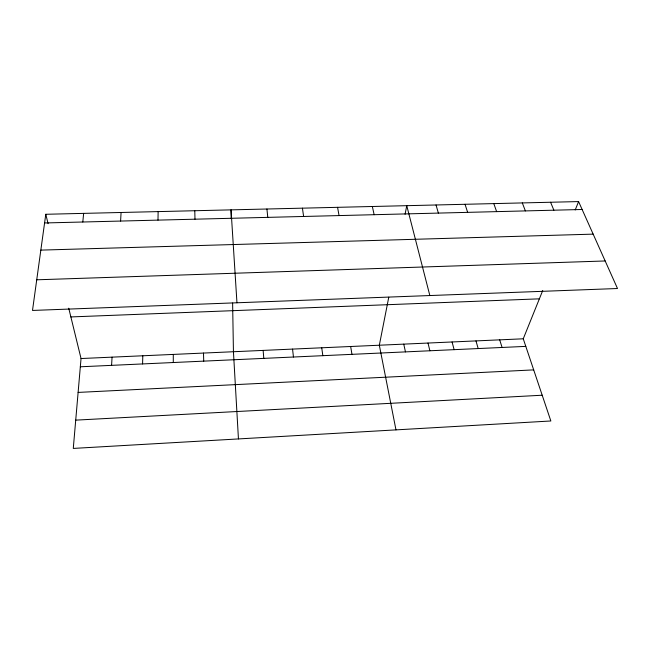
<?xml version="1.0" encoding="UTF-8"?>
<svg xmlns="http://www.w3.org/2000/svg" width="650" height="650" viewBox="0 0 650 650"><rect width="100%" height="100%" fill="white"/><g stroke="black" fill="none" stroke-linecap="round" stroke-linejoin="round"><path stroke-width="0.97" d="M157.991 220.123L158.129 211.607M142.577 363.935L142.805 355.777M120.599 221.057L121.079 212.485M111.589 365.357L112.06 357.151M68.737 308.206L81.039 358.532L73.279 448.419L550.851 420.981L523.258 338.796L542.734 290.509M82.802 222.007L83.639 213.379M45.784 214.281L32.5 310.44L617.5 288.511L578.589 201.581L45.784 214.281L48.092 223.697M388.773 297.188L379.332 345.223L395.972 429.878M405.08 214.24L406.762 205.676L429.845 295.547M575.209 209.966L578.589 201.581M75.717 420.136L542.197 395.224M78.114 392.413L533.691 369.882M81.039 358.532L523.258 338.796M80.324 366.787L525.801 346.377M70.866 316.932L539.37 298.838M36.733 279.801L605.174 260.967M40.836 250.112L593.166 234.138M44.59 222.966L582.132 209.487M550.574 202.248L553.881 210.194M522.308 202.922L525.379 210.909M493.797 203.604L496.632 211.632M465.043 204.287L467.634 212.355M499.704 339.852L502.084 347.466M475.971 340.909L478.189 348.562M436.028 204.977L438.376 213.086M452.075 341.973L454.122 349.659M428.001 343.046L429.886 350.773M403.756 344.134L405.462 351.894M372.344 206.497L374.14 214.703M337.569 207.326L339.056 215.581M350.651 346.499L351.975 354.339M302.429 208.162L303.607 216.466M321.726 347.791L322.839 355.68M292.557 349.099L293.451 357.021M266.923 209.007L267.784 217.368M263.128 350.407L263.811 358.377M236.957 302.778L231.043 209.869L231.189 218.603M238.444 438.929L233.439 351.731L232.619 303.038M203.491 353.072L203.726 361.132M194.781 210.73L194.984 219.188M173.282 354.421L173.29 362.529"/></g></svg>
